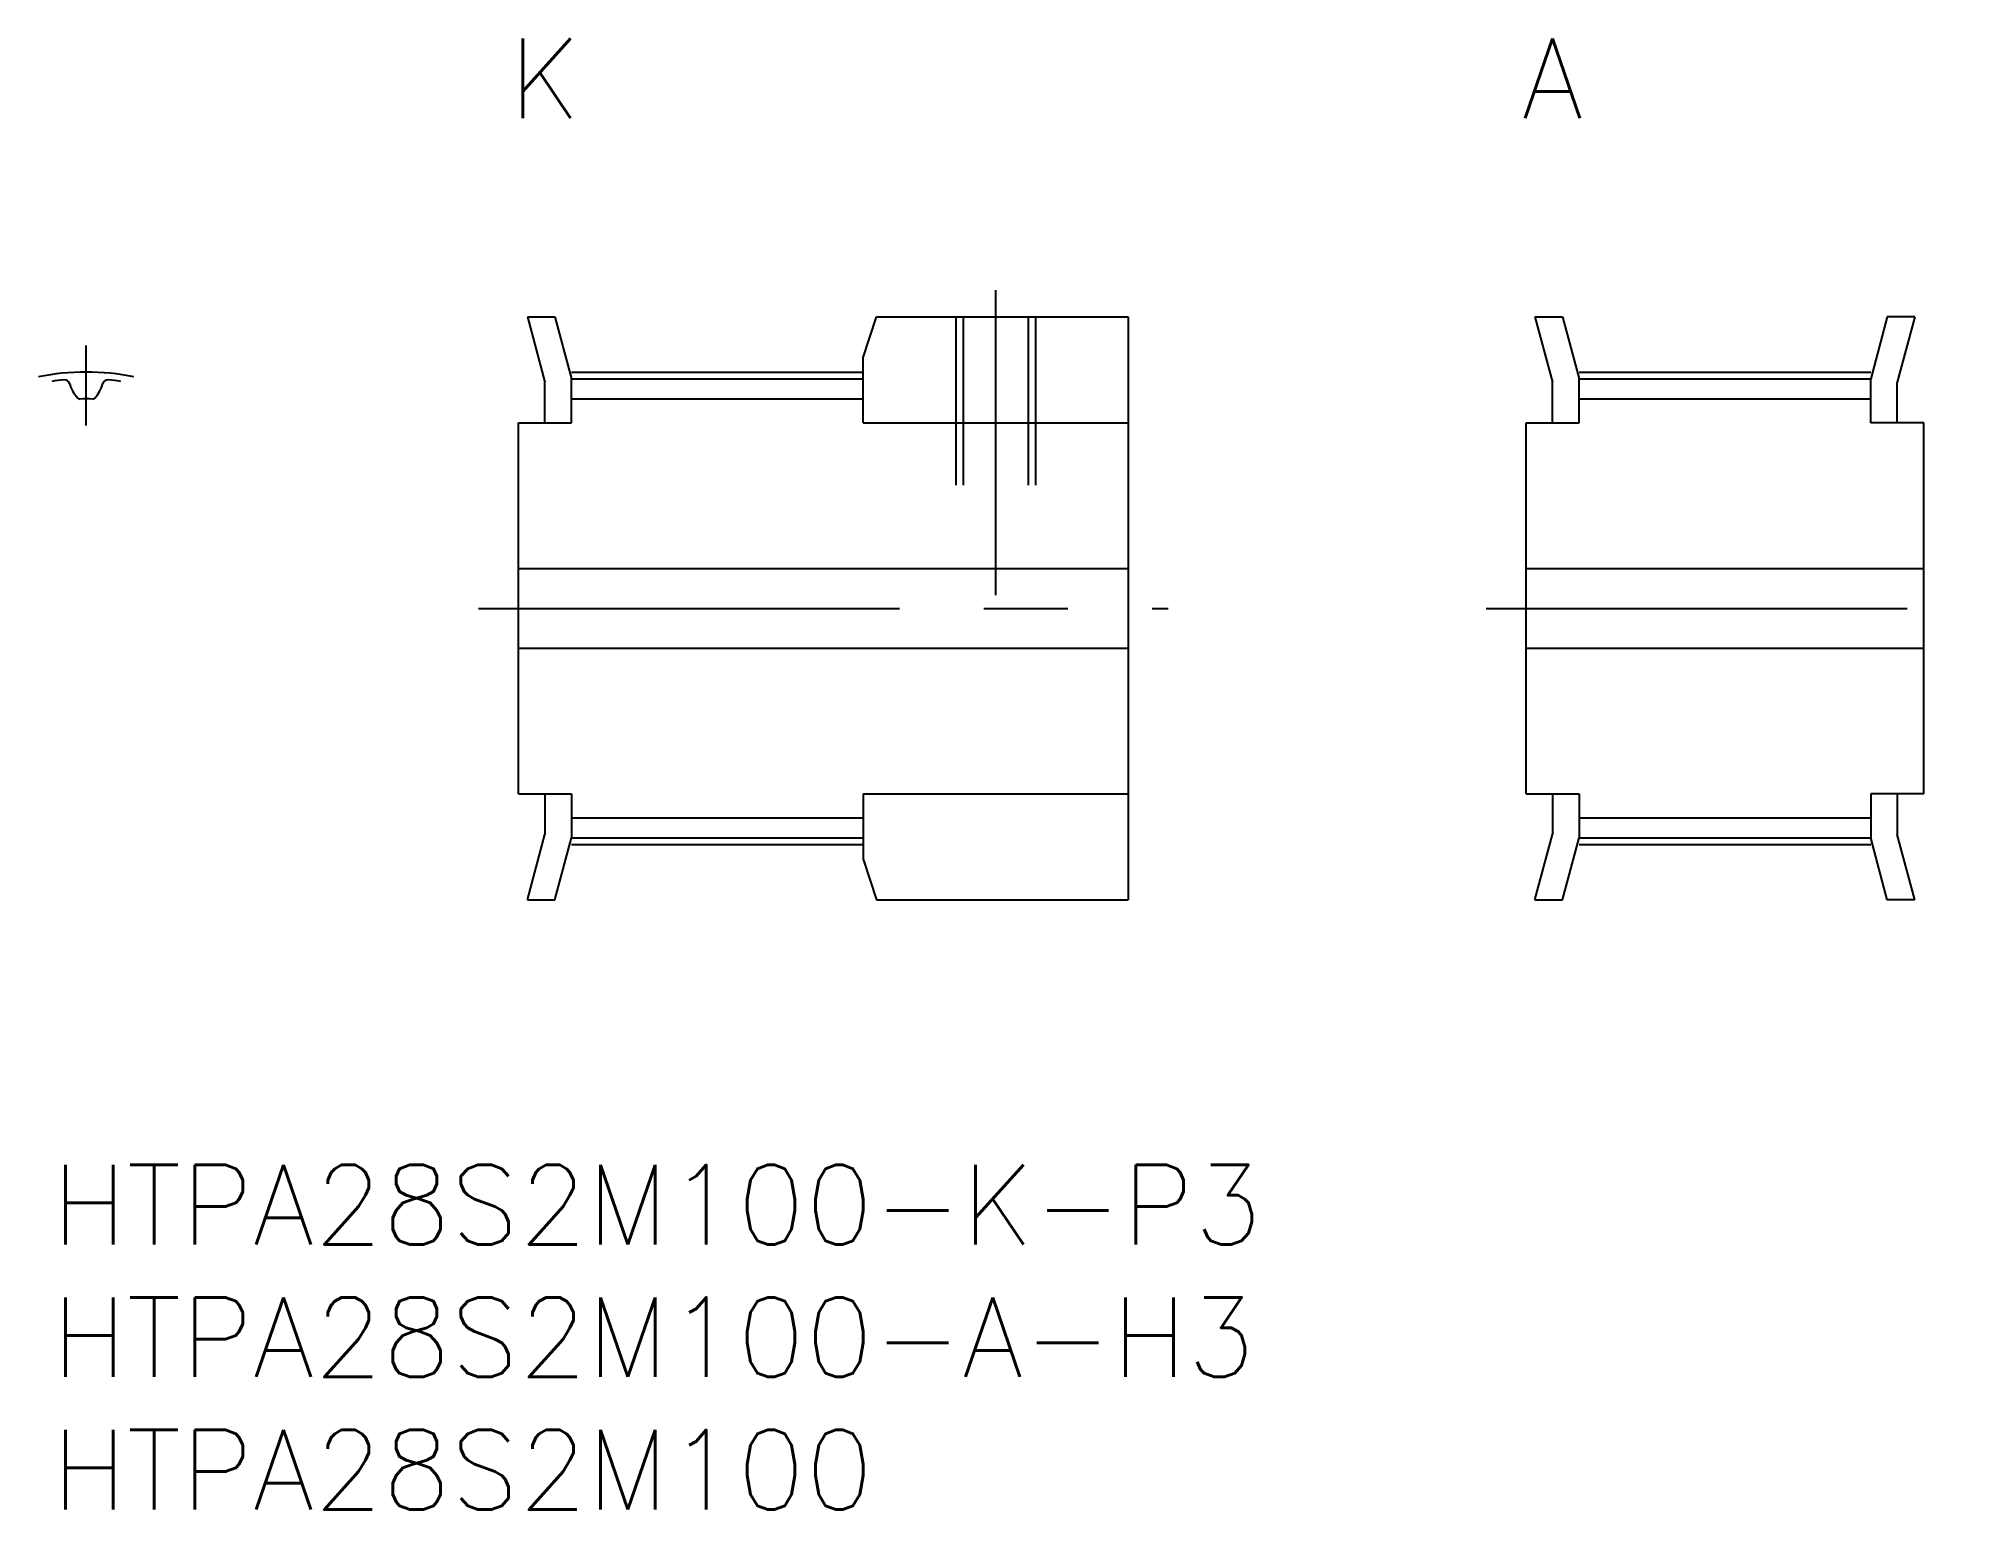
# Model space of a CAD drawing. Extents: x -0.5 to 72.1, y -13 to 42.5.
import ezdxf
from ezdxf.enums import TextEntityAlignment as Align

# ---------------------------------------------------------------- set-up
doc = ezdxf.new("R2010")
doc.units = 0
doc.header["$LTSCALE"] = 0.5
doc.linetypes.add('CENTER', pattern=[50.8, 31.75, -6.35, 6.35, -6.35])
doc.linetypes.add('DASHED', pattern=[19.05, 12.7, -6.35])
for name, color, linetype in [('MSM_CENTER', 1, 'CENTER'), ('MSM_CONTINUOUS', 7, 'CONTINUOUS'), ('MSM_DASHED', 4, 'DASHED'), ('MSM_PART_NUMBER', 7, 'CONTINUOUS')]:
    doc.layers.add(name, color=color, linetype=linetype)
doc.styles.add('MISUMI', font='txt.shx')
doc.styles.get("Standard").update_dxf_attribs({"font": 'txt.shx', "height": 1, "bigfont": 'bigfont.shx'})

# ---------------------------------------------------------------- blocks, each defined once
blk = doc.blocks.new('*U11')
at = {"layer": 'MSM_PART_NUMBER'}
blk.add_text('HTPA28S2M100-K-P3', height=3, dxfattribs=at).set_placement((0, -3))
blk = doc.blocks.new('*U12')
at = {"layer": 'MSM_PART_NUMBER'}
blk.add_text('HTPA28S2M100-A-H3', height=3, dxfattribs=at).set_placement((0, -8))
blk = doc.blocks.new('*U13')
at = {"layer": 'MSM_PART_NUMBER'}
blk.add_text('HTPA28S2M100', height=3, dxfattribs=at).set_placement((0, -13))

msp = doc.modelspace()

# ---------------------------------------------------------------- linework, layer by layer
at = {"layer": 'MSM_CENTER'}
for p, q in [((35.6, 21.5), (35.6, 33)), ((1.3, 27.9), (1.3, 30.914)), ((19.6, 29.915), (30.6, 29.915)), ((57.6, 29.915), (68.6, 29.915)), ((16.1, 21), (42.1, 21)), ((54.1, 21), (72.1, 21)), ((19.6, 12.085), (30.6, 12.085)), ((57.6, 12.085), (68.6, 12.085))]:
    msp.add_line(p, q, dxfattribs=at)
msp.add_arc((1.3, 21), 8.914, 78.35018, 101.64982, dxfattribs=at)
at = {"layer": 'MSM_CONTINUOUS'}
for p, q in [((17.938, 32), (18.6, 29.528)), ((17.938, 32), (18.973, 32)), ((18.973, 32), (19.6, 29.66)), ((30.6, 30.461), (31.1, 32)), ((31.1, 32), (40.6, 32)), ((40.6, 32), (40.6, 10)), ((55.938, 32), (56.6, 29.528)), ((55.938, 32), (56.973, 32)), ((56.973, 32), (57.6, 29.66)), ((69.227, 32), (68.6, 29.66)), ((70.262, 32), (69.227, 32)), ((70.262, 32), (69.6, 29.528)), ((30.6, 28), (30.6, 30.461)), ((18.6, 28), (18.6, 29.528)), ((19.6, 29.66), (30.6, 29.66)), ((19.6, 28), (19.6, 29.66)), ((56.6, 28), (56.6, 29.528)), ((57.6, 29.66), (68.6, 29.66)), ((57.6, 28), (57.6, 29.66)), ((68.6, 28), (68.6, 29.66)), ((69.6, 28), (69.6, 29.528)), ((19.6, 28.9), (30.6, 28.9)), ((57.6, 28.9), (68.6, 28.9)), ((17.6, 14), (17.6, 28)), ((17.6, 28), (19.6, 28)), ((30.6, 28), (40.6, 28)), ((55.6, 14), (55.6, 28)), ((55.6, 28), (57.6, 28)), ((70.6, 28), (68.6, 28)), ((70.6, 14), (70.6, 28)), ((17.6, 22.5), (40.6, 22.5)), ((55.6, 22.5), (70.6, 22.5)), ((17.6, 19.5), (40.6, 19.5)), ((55.6, 19.5), (70.6, 19.5)), ((17.6, 14), (19.6, 14)), ((18.6, 14), (18.6, 12.472)), ((19.6, 14), (19.6, 12.34)), ((30.6, 14), (40.6, 14)), ((30.6, 14), (30.6, 11.539)), ((55.6, 14), (57.6, 14)), ((56.6, 14), (56.6, 12.472)), ((57.6, 14), (57.6, 12.34)), ((68.6, 14), (68.6, 12.34)), ((70.6, 14), (68.6, 14)), ((69.6, 14), (69.6, 12.472)), ((19.6, 13.1), (30.6, 13.1)), ((57.6, 13.1), (68.6, 13.1)), ((17.938, 10), (18.6, 12.472)), ((55.938, 10), (56.6, 12.472)), ((70.262, 10), (69.6, 12.472)), ((18.973, 10), (19.6, 12.34)), ((19.6, 12.34), (30.6, 12.34)), ((56.973, 10), (57.6, 12.34)), ((57.6, 12.34), (68.6, 12.34)), ((69.227, 10), (68.6, 12.34)), ((30.6, 11.539), (31.1, 10)), ((17.938, 10), (18.973, 10)), ((31.1, 10), (40.6, 10)), ((55.938, 10), (56.973, 10)), ((70.262, 10), (69.227, 10))]:
    msp.add_line(p, q, dxfattribs=at)
for centre, radius, start, end in [((1.3, 21), 8.66, 95.4944, 98.63362), ((0.489, 29.431), 0.19, 15.34499, 95.4944), ((1.95, 29.832), 1.325, 195.34499, 223.02066), ((0.65, 29.832), 1.325, 316.97934, 344.65501), ((2.111, 29.431), 0.19, 84.5056, 164.65501), ((1.3, 21), 8.66, 81.36638, 84.5056), ((1.054, 28.996), 0.1, 223.02066, 271.75931), ((1.3, 21), 7.9, 88.24069, 91.75931), ((1.546, 28.996), 0.1, 268.24069, 316.97934)]:
    msp.add_arc(centre, radius, start, end, dxfattribs=at)
at = {"layer": 'MSM_DASHED'}
for p, q in [((34.1, 32), (34.1, 22.5)), ((34.37, 32), (34.37, 22.5)), ((36.829, 32), (36.829, 22.5)), ((37.1, 32), (37.1, 22.5))]:
    msp.add_line(p, q, dxfattribs=at)

# ---------------------------------------------------------------- block references
at = {"layer": 'MSM_CONTINUOUS'}
for name in ['*U11', '*U12', '*U13']:
    msp.add_blockref(name, (0, 0), dxfattribs=at)

# ---------------------------------------------------------------- texts
at = {"layer": 'MSM_PART_NUMBER', "style": 'MISUMI'}
for s, p in [('K', (18.6, 41)), ('A', (56.6, 41))]:
    msp.add_text(s, height=3, dxfattribs=at).set_placement(p, align=Align.MIDDLE_CENTER)

doc.saveas('drawing.dxf')
